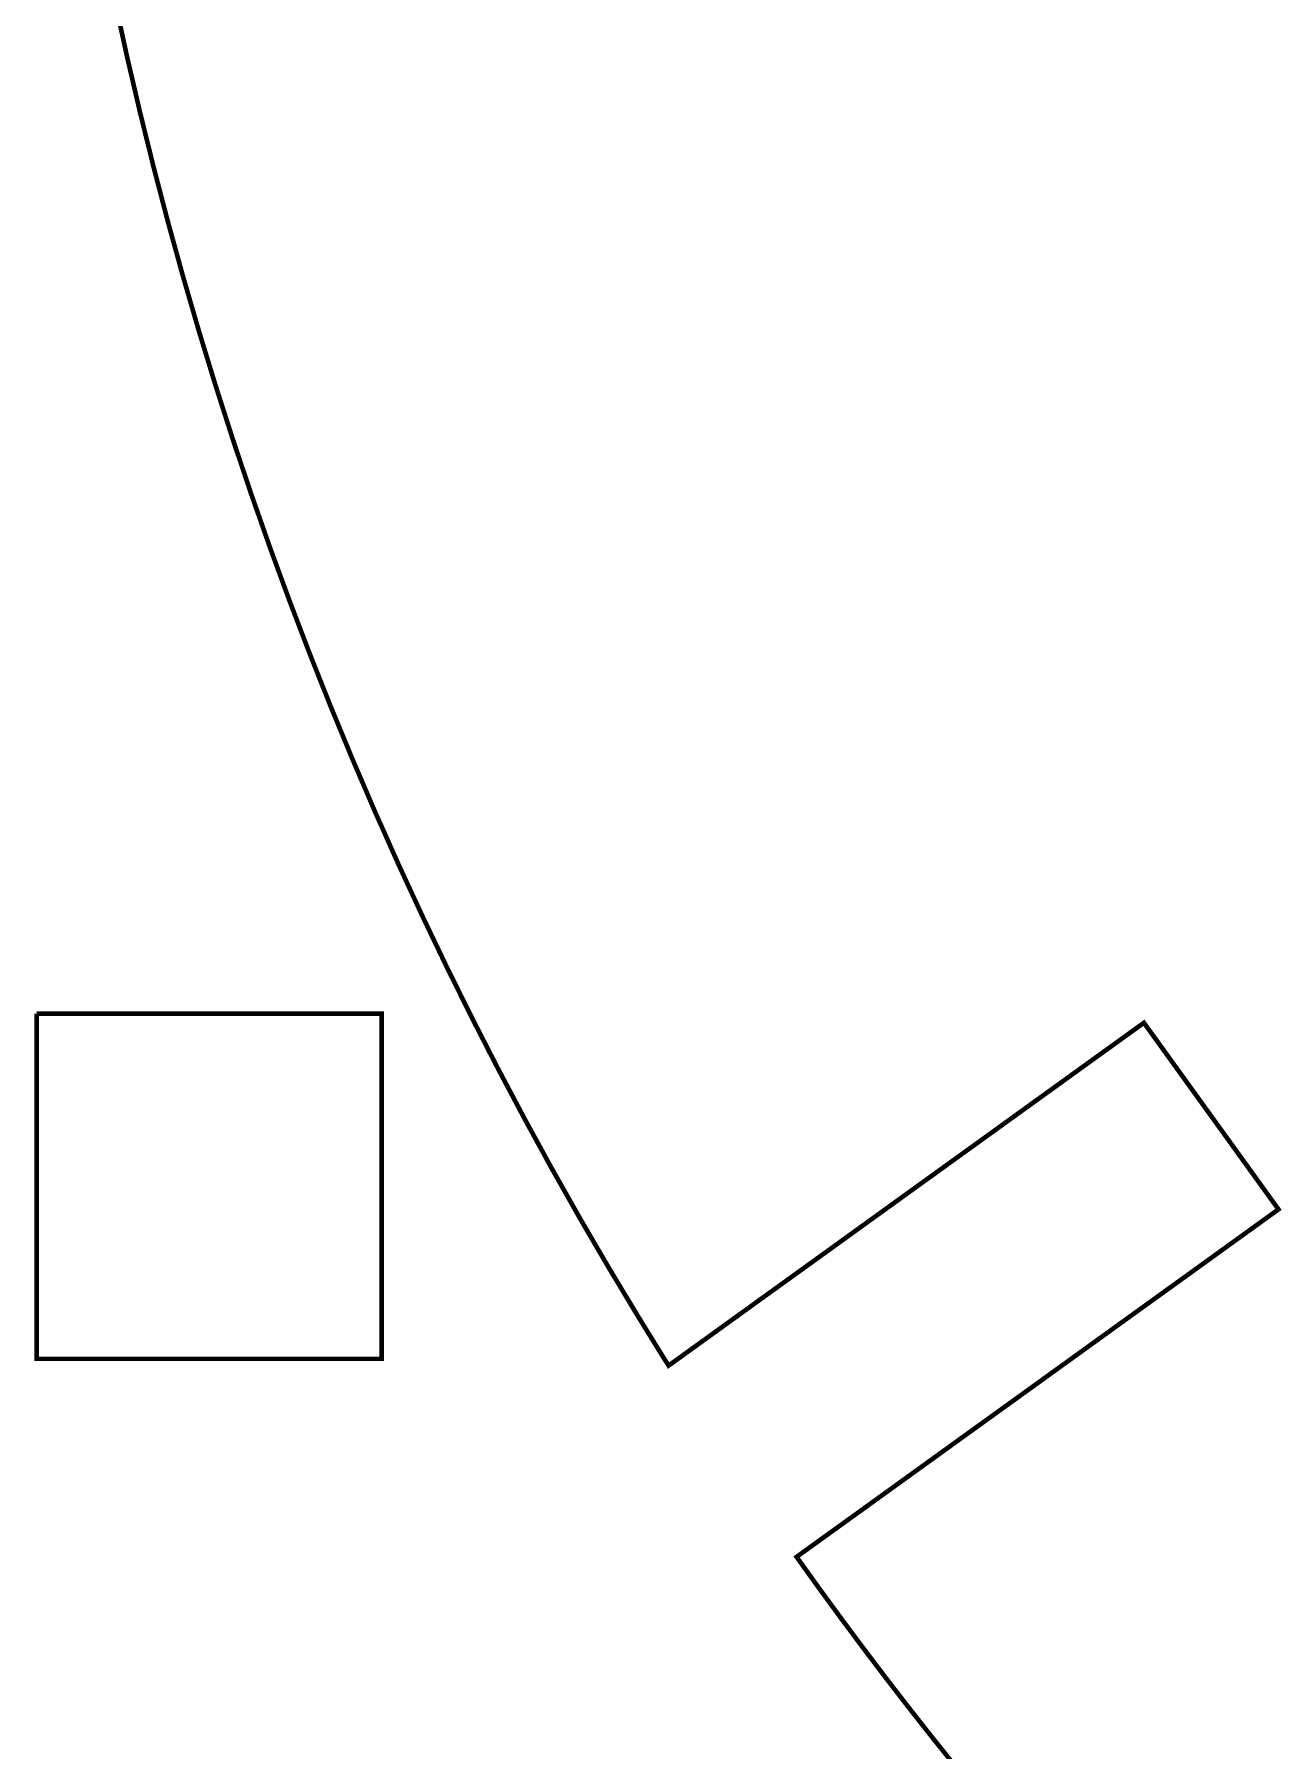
# Model space of a CAD drawing. Header units: metres. Extents: x 0 to 1595, y 0 to 995.
# Drawn here: x 1.1 to 109.5, y 520.1 to 669.3 of the extents above; entities that cross this region are included whole.
import ezdxf

# ---------------------------------------------------------------- set-up
doc = ezdxf.new("R2010")
doc.units = ezdxf.units.M

msp = doc.modelspace()

# ---------------------------------------------------------------- linework, layer by layer
for points in [[(8.06446, 672.321, 0, 0, 0), (9.12261, 667.478, 0, 0, 0), (10.2462, 662.651, 0, 0, 0), (11.4349, 657.843, 0, 0, 0), (12.6886, 653.053, 0, 0, 0), (14.0069, 648.281, 0, 0, 0), (15.3899, 643.529, 0, 0, 0), (16.8369, 638.796, 0, 0, 0), (18.3481, 634.085, 0, 0, 0), (19.9229, 629.394, 0, 0, 0), (21.5614, 624.726, 0, 0, 0), (23.2632, 620.082, 0, 0, 0), (25.0281, 615.46, 0, 0, 0), (26.8557, 610.863, 0, 0, 0), (28.746, 606.289, 0, 0, 0), (30.6986, 601.74, 0, 0, 0), (32.7135, 597.219, 0, 0, 0), (34.7901, 592.724, 0, 0, 0), (36.9286, 588.256, 0, 0, 0), (31.286, 584.16, 0, 0, 0), (31.286, 554.16, 0, 0, 0), (1.28597, 554.16, 0, 0, 0), (1.28597, 584.16, 0, 0, 0), (1.28597, 584.16, 0, 0, 0), (31.286, 584.16, 0, 0, 0), (31.286, 554.16, 0, 0, 0), (1.28597, 554.16, 0, 0, 0), (1.28597, 584.16, 0, 0, 0), (1.28597, 584.16, 0, 0, 0), (1.28597, 584.16, 0.4, 0.4, 0), (31.286, 584.16, 0.4, 0.4, 0), (31.286, 554.16, 0.4, 0.4, 0), (1.28597, 554.16, 0.4, 0.4, 0), (1.28597, 584.16, 0.4, 0.4, 0), (1.28597, 584.16, 0.4, 0.4, 0), (1.28597, 584.16, 0, 0, 0), (31.286, 584.16, 0, 0, 0), (31.286, 554.16, 0, 0, 0), (1.28597, 554.16, 0, 0, 0), (1.28597, 584.16, 0, 0, 0), (1.28597, 584.16, 0, 0, 0), (31.286, 584.16, 0, 0, 0), (36.9286, 588.256, 0, 0, 0), (39.1285, 583.815, 0, 0, 0), (41.3896, 579.404, 0, 0, 0), (43.7117, 575.021, 0, 0, 0), (46.0944, 570.668, 0, 0, 0), (48.5379, 566.347, 0, 0, 0), (51.0414, 562.056, 0, 0, 0), (53.6051, 557.797, 0, 0, 0), (55.5656, 554.622, 0, 0, 0), (56.2286, 553.569, 0, 0, 0), (97.5521, 583.374, 0, 0, 0), (109.251, 567.151, 0, 0, 0), (67.3601, 536.939, 0, 0, 0), (67.8368, 536.268, 0, 0, 0), (69.279, 534.261, 0, 0, 0), (71.2215, 531.603, 0, 0, 0), (73.1874, 528.963, 0, 0, 0), (75.1765, 526.34, 0, 0, 0), (77.1887, 523.738, 0, 0, 0), (79.2242, 521.153, 0, 0, 0), (81.2822, 518.588, 0, 0, 0)], [(8.06446, 672.321, 0.4, 0.4, 0), (9.12261, 667.478, 0.4, 0.4, 0), (10.2462, 662.651, 0.4, 0.4, 0), (11.4349, 657.843, 0.4, 0.4, 0), (12.6886, 653.053, 0.4, 0.4, 0), (14.0069, 648.281, 0.4, 0.4, 0), (15.3899, 643.529, 0.4, 0.4, 0), (16.8369, 638.796, 0.4, 0.4, 0), (18.3481, 634.085, 0.4, 0.4, 0), (19.9229, 629.394, 0.4, 0.4, 0), (21.5614, 624.726, 0.4, 0.4, 0), (23.2632, 620.082, 0.4, 0.4, 0), (25.0281, 615.46, 0.4, 0.4, 0), (26.8557, 610.863, 0.4, 0.4, 0), (28.746, 606.289, 0.4, 0.4, 0), (30.6986, 601.74, 0.4, 0.4, 0), (32.7135, 597.219, 0.4, 0.4, 0), (34.7901, 592.724, 0.4, 0.4, 0), (36.9286, 588.256, 0.4, 0.4, 0), (39.1285, 583.815, 0.4, 0.4, 0), (41.3896, 579.404, 0.4, 0.4, 0), (43.7117, 575.021, 0.4, 0.4, 0), (46.0944, 570.668, 0.4, 0.4, 0), (48.5379, 566.347, 0.4, 0.4, 0), (51.0414, 562.056, 0.4, 0.4, 0), (53.6051, 557.797, 0.4, 0.4, 0), (55.5656, 554.622, 0.4, 0.4, 0), (56.2286, 553.569, 0.4, 0.4, 0), (97.5521, 583.374, 0.4, 0.4, 0), (109.251, 567.151, 0.4, 0.4, 0), (67.3601, 536.939, 0.4, 0.4, 0), (67.8368, 536.268, 0.4, 0.4, 0), (69.279, 534.261, 0.4, 0.4, 0), (71.2215, 531.603, 0.4, 0.4, 0), (73.1874, 528.963, 0.4, 0.4, 0), (75.1765, 526.34, 0.4, 0.4, 0), (77.1887, 523.738, 0.4, 0.4, 0), (79.2242, 521.153, 0.4, 0.4, 0), (81.2822, 518.588, 0.4, 0.4, 0)]]:
    msp.add_lwpolyline(points, format="xyseb")

doc.saveas('drawing.dxf')
